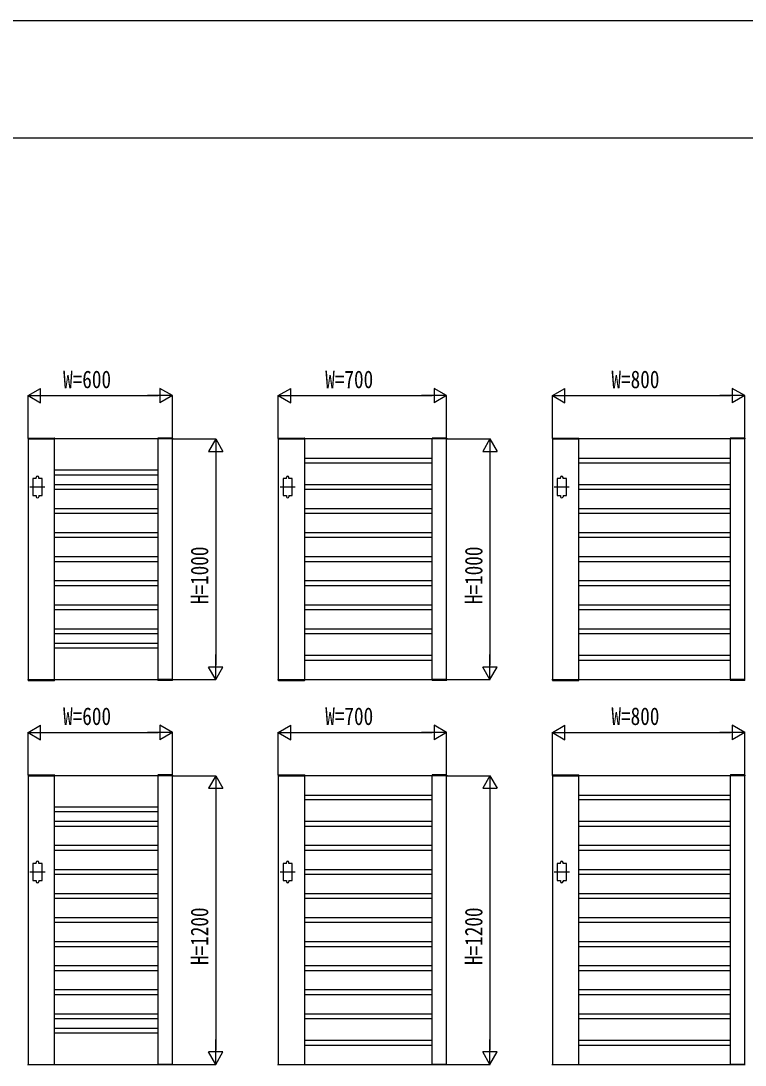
# Model space of a CAD drawing. Units: millimetres, scale not verified. Extents: x -10512 to 10512, y -7425 to 7425.
# Drawn here: x -3373 to -361, y 3085 to 7425 of the extents above; entities that cross this region are included whole.
import ezdxf
from ezdxf.enums import TextEntityAlignment as Align

# ---------------------------------------------------------------- set-up
doc = ezdxf.new("R2010")
doc.units = ezdxf.units.MM
doc.header["$LTSCALE"] = 30
for name, color, linetype in [('0-2_YKK_11', 7, 'Continuous'), ('0-3_YKK_11E', 7, 'Continuous'), ('0-4_YKK_A1', 4, 'Continuous'), ('0-5_YKK_D', 6, 'Continuous'), ('0-6_YKK_ZWAK', 7, 'Continuous')]:
    doc.layers.add(name, color=color, linetype=linetype)
doc.styles.add('ＭＳ ゴシック', font='')
doc.styles.get('ＭＳ ゴシック').set_extended_font_data('MS Gothic')

msp = doc.modelspace()

# ---------------------------------------------------------------- linework, layer by layer
at = {"layer": '0-2_YKK_11'}
for p, q in [((-3232.45, 4687.5), (-3232.45, 5687.5)), ((-2802.45, 4687.5), (-2802.45, 5687.5)), ((-2192.45, 4687.5), (-2192.45, 5687.5)), ((-1662.45, 4687.5), (-1662.45, 5687.5)), ((-1052.45, 4687.5), (-1052.45, 5687.5)), ((-422.45, 4687.5), (-422.45, 5687.5)), ((-2192.45, 5607.5), (-1662.45, 5607.5)), ((-1052.45, 5607.5), (-422.45, 5607.5)), ((-2192.45, 4767.5), (-1662.45, 4767.5)), ((-1052.45, 4767.5), (-422.45, 4767.5)), ((-3232.45, 3087.5), (-3232.45, 4287.5)), ((-2802.45, 3087.5), (-2802.45, 4287.5)), ((-2192.45, 3087.5), (-2192.45, 4287.5)), ((-1662.45, 3087.5), (-1662.45, 4287.5)), ((-1052.45, 3087.5), (-1052.45, 4287.5)), ((-422.45, 3087.5), (-422.45, 4287.5)), ((-2192.45, 4207.5), (-1662.45, 4207.5)), ((-1052.45, 4207.5), (-422.45, 4207.5)), ((-2192.45, 3167.5), (-1662.45, 3167.5)), ((-1052.45, 3167.5), (-422.45, 3167.5))]:
    msp.add_line(p, q, dxfattribs=at)
for points in [[(-3342.45, 5687.5), (-3342.45, 4687.5), (-2742.45, 4687.5), (-2742.45, 5687.5)], [(-2302.45, 5687.5), (-2302.45, 4687.5), (-1602.45, 4687.5), (-1602.45, 5687.5)], [(-1162.45, 5687.5), (-1162.45, 4687.5), (-362.45, 4687.5), (-362.45, 5687.5)], [(-3342.45, 4287.5), (-3342.45, 3087.5), (-2742.45, 3087.5), (-2742.45, 4287.5)], [(-2302.45, 4287.5), (-2302.45, 3087.5), (-1602.45, 3087.5), (-1602.45, 4287.5)], [(-1162.45, 4287.5), (-1162.45, 3087.5), (-362.45, 3087.5), (-362.45, 4287.5)]]:
    msp.add_lwpolyline(points, close=True, dxfattribs=at)
at = {"layer": '0-3_YKK_11E'}
for p, q in [((-2802.45, 5557.5), (-3232.45, 5557.5)), ((-1662.45, 5587.2), (-2192.45, 5587.2)), ((-422.45, 5587.2), (-1052.45, 5587.2)), ((-2802.45, 5537.5), (-3232.45, 5537.5)), ((-2802.45, 5497.2), (-3232.45, 5497.2)), ((-2802.45, 5477.2), (-3232.45, 5477.2)), ((-1662.45, 5497.2), (-2192.45, 5497.2)), ((-1662.45, 5477.2), (-2192.45, 5477.2)), ((-422.45, 5497.2), (-1052.45, 5497.2)), ((-422.45, 5477.2), (-1052.45, 5477.2)), ((-2802.45, 5397.2), (-3232.45, 5397.2)), ((-1662.45, 5397.2), (-2192.45, 5397.2)), ((-422.45, 5397.2), (-1052.45, 5397.2)), ((-2802.45, 5377.2), (-3232.45, 5377.2)), ((-1662.45, 5377.2), (-2192.45, 5377.2)), ((-422.45, 5377.2), (-1052.45, 5377.2)), ((-2802.45, 5297.2), (-3232.45, 5297.2)), ((-1662.45, 5297.2), (-2192.45, 5297.2)), ((-422.45, 5297.2), (-1052.45, 5297.2)), ((-2802.45, 5277.2), (-3232.45, 5277.2)), ((-1662.45, 5277.2), (-2192.45, 5277.2)), ((-422.45, 5277.2), (-1052.45, 5277.2)), ((-2802.45, 5197.2), (-3232.45, 5197.2)), ((-2802.45, 5177.2), (-3232.45, 5177.2)), ((-1662.45, 5197.2), (-2192.45, 5197.2)), ((-1662.45, 5177.2), (-2192.45, 5177.2)), ((-422.45, 5197.2), (-1052.45, 5197.2)), ((-422.45, 5177.2), (-1052.45, 5177.2)), ((-2802.45, 5097.2), (-3232.45, 5097.2)), ((-1662.45, 5097.2), (-2192.45, 5097.2)), ((-422.45, 5097.2), (-1052.45, 5097.2)), ((-2802.45, 5077.2), (-3232.45, 5077.2)), ((-1662.45, 5077.2), (-2192.45, 5077.2)), ((-422.45, 5077.2), (-1052.45, 5077.2)), ((-2802.45, 4997.2), (-3232.45, 4997.2)), ((-1662.45, 4997.2), (-2192.45, 4997.2)), ((-422.45, 4997.2), (-1052.45, 4997.2)), ((-2802.45, 4977.2), (-3232.45, 4977.2)), ((-1662.45, 4977.2), (-2192.45, 4977.2)), ((-422.45, 4977.2), (-1052.45, 4977.2)), ((-2802.45, 4897.2), (-3232.45, 4897.2)), ((-2802.45, 4877.2), (-3232.45, 4877.2)), ((-1662.45, 4897.2), (-2192.45, 4897.2)), ((-1662.45, 4877.2), (-2192.45, 4877.2)), ((-422.45, 4897.2), (-1052.45, 4897.2)), ((-422.45, 4877.2), (-1052.45, 4877.2)), ((-2802.45, 4837.5), (-3232.45, 4837.5)), ((-2802.45, 4817.5), (-3232.45, 4817.5)), ((-1662.45, 4787.2), (-2192.45, 4787.2)), ((-422.45, 4787.2), (-1052.45, 4787.2)), ((-1662.45, 4187.2), (-2192.45, 4187.2)), ((-422.45, 4187.2), (-1052.45, 4187.2)), ((-2802.45, 4157.5), (-3232.45, 4157.5)), ((-2802.45, 4137.5), (-3232.45, 4137.5)), ((-2802.45, 4097.2), (-3232.45, 4097.2)), ((-1662.45, 4097.2), (-2192.45, 4097.2)), ((-422.45, 4097.2), (-1052.45, 4097.2)), ((-2802.45, 4077.2), (-3232.45, 4077.2)), ((-1662.45, 4077.2), (-2192.45, 4077.2)), ((-422.45, 4077.2), (-1052.45, 4077.2)), ((-2802.45, 3997.2), (-3232.45, 3997.2)), ((-1662.45, 3997.2), (-2192.45, 3997.2)), ((-422.45, 3997.2), (-1052.45, 3997.2)), ((-2802.45, 3977.2), (-3232.45, 3977.2)), ((-1662.45, 3977.2), (-2192.45, 3977.2)), ((-422.45, 3977.2), (-1052.45, 3977.2)), ((-2802.45, 3897.2), (-3232.45, 3897.2)), ((-2802.45, 3877.2), (-3232.45, 3877.2)), ((-1662.45, 3897.2), (-2192.45, 3897.2)), ((-1662.45, 3877.2), (-2192.45, 3877.2)), ((-422.45, 3897.2), (-1052.45, 3897.2)), ((-422.45, 3877.2), (-1052.45, 3877.2)), ((-2802.45, 3797.2), (-3232.45, 3797.2)), ((-2802.45, 3777.2), (-3232.45, 3777.2)), ((-1662.45, 3797.2), (-2192.45, 3797.2)), ((-1662.45, 3777.2), (-2192.45, 3777.2)), ((-422.45, 3797.2), (-1052.45, 3797.2)), ((-422.45, 3777.2), (-1052.45, 3777.2)), ((-2802.45, 3697.2), (-3232.45, 3697.2)), ((-1662.45, 3697.2), (-2192.45, 3697.2)), ((-422.45, 3697.2), (-1052.45, 3697.2)), ((-2802.45, 3677.2), (-3232.45, 3677.2)), ((-1662.45, 3677.2), (-2192.45, 3677.2)), ((-422.45, 3677.2), (-1052.45, 3677.2)), ((-2802.45, 3597.2), (-3232.45, 3597.2)), ((-2802.45, 3577.2), (-3232.45, 3577.2)), ((-1662.45, 3597.2), (-2192.45, 3597.2)), ((-1662.45, 3577.2), (-2192.45, 3577.2)), ((-422.45, 3597.2), (-1052.45, 3597.2)), ((-422.45, 3577.2), (-1052.45, 3577.2)), ((-2802.45, 3497.2), (-3232.45, 3497.2)), ((-2802.45, 3477.2), (-3232.45, 3477.2)), ((-1662.45, 3497.2), (-2192.45, 3497.2)), ((-1662.45, 3477.2), (-2192.45, 3477.2)), ((-422.45, 3497.2), (-1052.45, 3497.2)), ((-422.45, 3477.2), (-1052.45, 3477.2)), ((-2802.45, 3397.2), (-3232.45, 3397.2)), ((-1662.45, 3397.2), (-2192.45, 3397.2)), ((-422.45, 3397.2), (-1052.45, 3397.2)), ((-2802.45, 3377.2), (-3232.45, 3377.2)), ((-1662.45, 3377.2), (-2192.45, 3377.2)), ((-422.45, 3377.2), (-1052.45, 3377.2)), ((-2802.45, 3297.2), (-3232.45, 3297.2)), ((-2802.45, 3277.2), (-3232.45, 3277.2)), ((-1662.45, 3297.2), (-2192.45, 3297.2)), ((-1662.45, 3277.2), (-2192.45, 3277.2)), ((-422.45, 3297.2), (-1052.45, 3297.2)), ((-422.45, 3277.2), (-1052.45, 3277.2)), ((-2802.45, 3237.5), (-3232.45, 3237.5)), ((-2802.45, 3217.5), (-3232.45, 3217.5)), ((-1662.45, 3187.2), (-2192.45, 3187.2)), ((-422.45, 3187.2), (-1052.45, 3187.2))]:
    msp.add_line(p, q, dxfattribs=at)
at = {"layer": '0-4_YKK_A1'}
for p, q in [((-3342.82, 5690.05), (-3342.95, 5687.5)), ((-3342.95, 5687.5), (-3231.95, 5687.5)), ((-3341.82, 5691), (-3233.08, 5691)), ((-3232.08, 5690.05), (-3231.95, 5687.5)), ((-2802.82, 5690.05), (-2802.95, 5687.5)), ((-2741.95, 5687.5), (-2802.95, 5687.5)), ((-2743.08, 5691), (-2801.82, 5691)), ((-2742.08, 5690.05), (-2741.95, 5687.5)), ((-2302.82, 5690.05), (-2302.95, 5687.5)), ((-2302.95, 5687.5), (-2191.95, 5687.5)), ((-2301.82, 5691), (-2193.08, 5691)), ((-2192.08, 5690.05), (-2191.95, 5687.5)), ((-1662.82, 5690.05), (-1662.95, 5687.5)), ((-1601.95, 5687.5), (-1662.95, 5687.5)), ((-1603.08, 5691), (-1661.82, 5691)), ((-1602.08, 5690.05), (-1601.95, 5687.5)), ((-1162.82, 5690.05), (-1162.95, 5687.5)), ((-1162.95, 5687.5), (-1051.95, 5687.5)), ((-1161.82, 5691), (-1053.08, 5691)), ((-1052.08, 5690.05), (-1051.95, 5687.5)), ((-422.82, 5690.05), (-422.95, 5687.5)), ((-361.95, 5687.5), (-422.95, 5687.5)), ((-363.08, 5691), (-421.82, 5691)), ((-362.08, 5690.05), (-361.95, 5687.5)), ((-3308.45, 5522.5), (-3308.45, 5527.5)), ((-3298.45, 5522.5), (-3298.45, 5527.5)), ((-2268.45, 5522.5), (-2268.45, 5527.5)), ((-2258.45, 5522.5), (-2258.45, 5527.5)), ((-1128.45, 5522.5), (-1128.45, 5527.5)), ((-1118.45, 5522.5), (-1118.45, 5527.5)), ((-3272.75, 5487.5), (-3334.95, 5487.5)), ((-2232.75, 5487.5), (-2294.95, 5487.5)), ((-1092.75, 5487.5), (-1154.95, 5487.5)), ((-3308.45, 5452.5), (-3308.45, 5447.5)), ((-3298.45, 5452.5), (-3298.45, 5447.5)), ((-2268.45, 5452.5), (-2268.45, 5447.5)), ((-2258.45, 5452.5), (-2258.45, 5447.5)), ((-1128.45, 5452.5), (-1128.45, 5447.5)), ((-1118.45, 5452.5), (-1118.45, 5447.5)), ((-3342.95, 4687.5), (-3231.95, 4687.5)), ((-3342.82, 4684.95), (-3342.95, 4687.5)), ((-3232.08, 4684.95), (-3231.95, 4687.5)), ((-2741.95, 4687.5), (-2802.95, 4687.5)), ((-2802.82, 4684.95), (-2802.95, 4687.5)), ((-2742.08, 4684.95), (-2741.95, 4687.5)), ((-2302.95, 4687.5), (-2191.95, 4687.5)), ((-2302.82, 4684.95), (-2302.95, 4687.5)), ((-2192.08, 4684.95), (-2191.95, 4687.5)), ((-1601.95, 4687.5), (-1662.95, 4687.5)), ((-1662.82, 4684.95), (-1662.95, 4687.5)), ((-1602.08, 4684.95), (-1601.95, 4687.5)), ((-1162.95, 4687.5), (-1051.95, 4687.5)), ((-1162.82, 4684.95), (-1162.95, 4687.5)), ((-1052.08, 4684.95), (-1051.95, 4687.5)), ((-361.95, 4687.5), (-422.95, 4687.5)), ((-422.82, 4684.95), (-422.95, 4687.5)), ((-362.08, 4684.95), (-361.95, 4687.5)), ((-3341.82, 4684), (-3233.08, 4684)), ((-2743.08, 4684), (-2801.82, 4684)), ((-2301.82, 4684), (-2193.08, 4684)), ((-1603.08, 4684), (-1661.82, 4684)), ((-1161.82, 4684), (-1053.08, 4684)), ((-363.08, 4684), (-421.82, 4684)), ((-3342.82, 4290.05), (-3342.95, 4287.5)), ((-3342.95, 4287.5), (-3231.95, 4287.5)), ((-3341.82, 4291), (-3233.08, 4291)), ((-3232.08, 4290.05), (-3231.95, 4287.5)), ((-2802.82, 4290.05), (-2802.95, 4287.5)), ((-2741.95, 4287.5), (-2802.95, 4287.5)), ((-2743.08, 4291), (-2801.82, 4291)), ((-2742.08, 4290.05), (-2741.95, 4287.5)), ((-2302.82, 4290.05), (-2302.95, 4287.5)), ((-2302.95, 4287.5), (-2191.95, 4287.5)), ((-2301.82, 4291), (-2193.08, 4291)), ((-2192.08, 4290.05), (-2191.95, 4287.5)), ((-1662.82, 4290.05), (-1662.95, 4287.5)), ((-1601.95, 4287.5), (-1662.95, 4287.5)), ((-1603.08, 4291), (-1661.82, 4291)), ((-1602.08, 4290.05), (-1601.95, 4287.5)), ((-1162.82, 4290.05), (-1162.95, 4287.5)), ((-1162.95, 4287.5), (-1051.95, 4287.5)), ((-1161.82, 4291), (-1053.08, 4291)), ((-1052.08, 4290.05), (-1051.95, 4287.5)), ((-422.82, 4290.05), (-422.95, 4287.5)), ((-361.95, 4287.5), (-422.95, 4287.5)), ((-363.08, 4291), (-421.82, 4291)), ((-362.08, 4290.05), (-361.95, 4287.5)), ((-3308.45, 3922.5), (-3308.45, 3927.5)), ((-3298.45, 3922.5), (-3298.45, 3927.5)), ((-2268.45, 3922.5), (-2268.45, 3927.5)), ((-2258.45, 3922.5), (-2258.45, 3927.5)), ((-1128.45, 3922.5), (-1128.45, 3927.5)), ((-1118.45, 3922.5), (-1118.45, 3927.5)), ((-3271.95, 3887.5), (-3334.95, 3887.5)), ((-2231.95, 3887.5), (-2294.95, 3887.5)), ((-1091.95, 3887.5), (-1154.95, 3887.5)), ((-3308.45, 3852.5), (-3308.45, 3847.5)), ((-3298.45, 3852.5), (-3298.45, 3847.5)), ((-2268.45, 3852.5), (-2268.45, 3847.5)), ((-2258.45, 3852.5), (-2258.45, 3847.5)), ((-1128.45, 3852.5), (-1128.45, 3847.5)), ((-1118.45, 3852.5), (-1118.45, 3847.5)), ((-3342.95, 3087.5), (-3231.95, 3087.5)), ((-3342.82, 3084.95), (-3342.95, 3087.5)), ((-3232.08, 3084.95), (-3231.95, 3087.5)), ((-2741.95, 3087.5), (-2802.95, 3087.5)), ((-2802.82, 3084.95), (-2802.95, 3087.5)), ((-2742.08, 3084.95), (-2741.95, 3087.5)), ((-2302.95, 3087.5), (-2191.95, 3087.5)), ((-2302.82, 3084.95), (-2302.95, 3087.5)), ((-2192.08, 3084.95), (-2191.95, 3087.5)), ((-1601.95, 3087.5), (-1662.95, 3087.5)), ((-1662.82, 3084.95), (-1662.95, 3087.5)), ((-1602.08, 3084.95), (-1601.95, 3087.5)), ((-1162.95, 3087.5), (-1051.95, 3087.5)), ((-1162.82, 3084.95), (-1162.95, 3087.5)), ((-1052.08, 3084.95), (-1051.95, 3087.5)), ((-361.95, 3087.5), (-422.95, 3087.5)), ((-422.82, 3084.95), (-422.95, 3087.5)), ((-362.08, 3084.95), (-361.95, 3087.5))]:
    msp.add_line(p, q, dxfattribs=at)
for points in [[(-3308.45, 5522.5), (-3322.45, 5522.5), (-3322.45, 5452.5), (-3308.45, 5452.5)], [(-3298.45, 5452.5), (-3284.45, 5452.5), (-3284.45, 5522.5), (-3298.45, 5522.5)], [(-2268.45, 5522.5), (-2282.45, 5522.5), (-2282.45, 5452.5), (-2268.45, 5452.5)], [(-2258.45, 5452.5), (-2244.45, 5452.5), (-2244.45, 5522.5), (-2258.45, 5522.5)], [(-1128.45, 5522.5), (-1142.45, 5522.5), (-1142.45, 5452.5), (-1128.45, 5452.5)], [(-1118.45, 5452.5), (-1104.45, 5452.5), (-1104.45, 5522.5), (-1118.45, 5522.5)], [(-3308.45, 3922.5), (-3322.45, 3922.5), (-3322.45, 3852.5), (-3308.45, 3852.5)], [(-3298.45, 3852.5), (-3284.45, 3852.5), (-3284.45, 3922.5), (-3298.45, 3922.5)], [(-2268.45, 3922.5), (-2282.45, 3922.5), (-2282.45, 3852.5), (-2268.45, 3852.5)], [(-2258.45, 3852.5), (-2244.45, 3852.5), (-2244.45, 3922.5), (-2258.45, 3922.5)], [(-1128.45, 3922.5), (-1142.45, 3922.5), (-1142.45, 3852.5), (-1128.45, 3852.5)], [(-1118.45, 3852.5), (-1104.45, 3852.5), (-1104.45, 3922.5), (-1118.45, 3922.5)]]:
    msp.add_lwpolyline(points, dxfattribs=at)
for centre, radius, start, end in [((-3341.82, 5690), 1, 90, 177), ((-3233.08, 5690), 1, 3, 90), ((-2801.82, 5690), 1, 90, 177), ((-2743.08, 5690), 1, 3, 90), ((-2301.82, 5690), 1, 90, 177), ((-2193.08, 5690), 1, 3, 90), ((-1661.82, 5690), 1, 90, 177), ((-1603.08, 5690), 1, 3, 90), ((-1161.82, 5690), 1, 90, 177), ((-1053.08, 5690), 1, 3, 90), ((-421.82, 5690), 1, 90, 177), ((-363.08, 5690), 1, 3, 90), ((-3303.45, 5527.5), 5, 0, 180), ((-2263.45, 5527.5), 5, 0, 180), ((-1123.45, 5527.5), 5, 0, 180), ((-3303.45, 5447.5), 5, 180, 0), ((-2263.45, 5447.5), 5, 180, 0), ((-1123.45, 5447.5), 5, 180, 0), ((-3341.82, 4685), 1, 183, 270), ((-3233.08, 4685), 1, 270, 357), ((-2801.82, 4685), 1, 183, 270), ((-2743.08, 4685), 1, 270, 357), ((-2301.82, 4685), 1, 183, 270), ((-2193.08, 4685), 1, 270, 357), ((-1661.82, 4685), 1, 183, 270), ((-1603.08, 4685), 1, 270, 357), ((-1161.82, 4685), 1, 183, 270), ((-1053.08, 4685), 1, 270, 357), ((-421.82, 4685), 1, 183, 270), ((-363.08, 4685), 1, 270, 357), ((-3341.82, 4290), 1, 90, 177), ((-3233.08, 4290), 1, 3, 90), ((-2801.82, 4290), 1, 90, 177), ((-2743.08, 4290), 1, 3, 90), ((-2301.82, 4290), 1, 90, 177), ((-2193.08, 4290), 1, 3, 90), ((-1661.82, 4290), 1, 90, 177), ((-1603.08, 4290), 1, 3, 90), ((-1161.82, 4290), 1, 90, 177), ((-1053.08, 4290), 1, 3, 90), ((-421.82, 4290), 1, 90, 177), ((-363.08, 4290), 1, 3, 90), ((-3303.45, 3927.5), 5, 0, 180), ((-2263.45, 3927.5), 5, 0, 180), ((-1123.45, 3927.5), 5, 0, 180), ((-3303.45, 3847.5), 5, 180, 0), ((-2263.45, 3847.5), 5, 180, 0), ((-1123.45, 3847.5), 5, 180, 0)]:
    msp.add_arc(centre, radius, start, end, dxfattribs=at)
at = {"layer": '0-5_YKK_D'}
for p, q in [((-3342.45, 5867.5), (-3290.49, 5897.5)), ((-3342.45, 5689.5), (-3342.45, 5868.5)), ((-3342.45, 5867.5), (-3290.49, 5837.5)), ((-3342.45, 5867.5), (-3238.53, 5867.5)), ((-3290.49, 5837.5), (-3290.49, 5897.5)), ((-3282.45, 5867.5), (-2802.45, 5867.5)), ((-2742.45, 5867.5), (-2846.37, 5867.5)), ((-2742.45, 5867.5), (-2794.41, 5897.5)), ((-2794.41, 5897.5), (-2794.41, 5837.5)), ((-2742.45, 5867.5), (-2794.41, 5837.5)), ((-2742.45, 5689.5), (-2742.45, 5868.5)), ((-2302.45, 5867.5), (-2250.49, 5897.5)), ((-2302.45, 5689.5), (-2302.45, 5868.5)), ((-2302.45, 5867.5), (-2250.49, 5837.5)), ((-2302.45, 5867.5), (-2198.53, 5867.5)), ((-2250.49, 5837.5), (-2250.49, 5897.5)), ((-2242.45, 5867.5), (-1662.45, 5867.5)), ((-1602.45, 5867.5), (-1706.37, 5867.5)), ((-1602.45, 5867.5), (-1654.41, 5897.5)), ((-1654.41, 5897.5), (-1654.41, 5837.5)), ((-1602.45, 5867.5), (-1654.41, 5837.5)), ((-1602.45, 5689.5), (-1602.45, 5868.5)), ((-1162.45, 5867.5), (-1110.49, 5897.5)), ((-1162.45, 5689.5), (-1162.45, 5868.5)), ((-1162.45, 5867.5), (-1110.49, 5837.5)), ((-1162.45, 5867.5), (-1058.53, 5867.5)), ((-1110.49, 5837.5), (-1110.49, 5897.5)), ((-1102.45, 5867.5), (-422.45, 5867.5)), ((-362.45, 5867.5), (-466.37, 5867.5)), ((-362.45, 5867.5), (-414.41, 5897.5)), ((-414.41, 5897.5), (-414.41, 5837.5)), ((-362.45, 5867.5), (-414.41, 5837.5)), ((-362.45, 5689.5), (-362.45, 5868.5)), ((-2740.45, 5687.5), (-2561.45, 5687.5)), ((-2562.45, 5687.5), (-2592.45, 5635.54)), ((-2562.45, 5687.5), (-2532.45, 5635.54)), ((-2562.45, 5687.5), (-2562.45, 5583.58)), ((-1600.45, 5687.5), (-1421.45, 5687.5)), ((-1422.45, 5687.5), (-1452.45, 5635.54)), ((-1422.45, 5687.5), (-1392.45, 5635.54)), ((-1422.45, 5687.5), (-1422.45, 5583.58)), ((-2592.45, 5635.54), (-2532.45, 5635.54)), ((-2562.45, 5627.5), (-2562.45, 4747.5)), ((-1452.45, 5635.54), (-1392.45, 5635.54)), ((-1422.45, 5627.5), (-1422.45, 4747.5)), ((-2562.45, 4687.5), (-2562.45, 4791.42)), ((-1422.45, 4687.5), (-1422.45, 4791.42)), ((-2562.45, 4687.5), (-2592.45, 4739.46)), ((-2532.45, 4739.46), (-2592.45, 4739.46)), ((-2562.45, 4687.5), (-2532.45, 4739.46)), ((-1422.45, 4687.5), (-1452.45, 4739.46)), ((-1392.45, 4739.46), (-1452.45, 4739.46)), ((-1422.45, 4687.5), (-1392.45, 4739.46)), ((-2740.45, 4687.5), (-2561.45, 4687.5)), ((-1600.45, 4687.5), (-1421.45, 4687.5)), ((-3342.45, 4467.5), (-3290.49, 4497.5)), ((-3290.49, 4437.5), (-3290.49, 4497.5)), ((-2742.45, 4467.5), (-2794.41, 4497.5)), ((-2794.41, 4497.5), (-2794.41, 4437.5)), ((-2302.45, 4467.5), (-2250.49, 4497.5)), ((-2250.49, 4437.5), (-2250.49, 4497.5)), ((-1602.45, 4467.5), (-1654.41, 4497.5)), ((-1654.41, 4497.5), (-1654.41, 4437.5)), ((-1162.45, 4467.5), (-1110.49, 4497.5)), ((-1110.49, 4437.5), (-1110.49, 4497.5)), ((-362.45, 4467.5), (-414.41, 4497.5)), ((-414.41, 4497.5), (-414.41, 4437.5)), ((-3342.45, 4289.5), (-3342.45, 4468.5)), ((-3342.45, 4467.5), (-3290.49, 4437.5)), ((-3342.45, 4467.5), (-3238.53, 4467.5)), ((-3282.45, 4467.5), (-2802.45, 4467.5)), ((-2742.45, 4467.5), (-2846.37, 4467.5)), ((-2742.45, 4467.5), (-2794.41, 4437.5)), ((-2742.45, 4289.5), (-2742.45, 4468.5)), ((-2302.45, 4289.5), (-2302.45, 4468.5)), ((-2302.45, 4467.5), (-2250.49, 4437.5)), ((-2302.45, 4467.5), (-2198.53, 4467.5)), ((-2242.45, 4467.5), (-1662.45, 4467.5)), ((-1602.45, 4467.5), (-1706.37, 4467.5)), ((-1602.45, 4467.5), (-1654.41, 4437.5)), ((-1602.45, 4289.5), (-1602.45, 4468.5)), ((-1162.45, 4289.5), (-1162.45, 4468.5)), ((-1162.45, 4467.5), (-1110.49, 4437.5)), ((-1162.45, 4467.5), (-1058.53, 4467.5)), ((-1102.45, 4467.5), (-422.45, 4467.5)), ((-362.45, 4467.5), (-466.37, 4467.5)), ((-362.45, 4467.5), (-414.41, 4437.5)), ((-362.45, 4289.5), (-362.45, 4468.5)), ((-2740.45, 4287.5), (-2561.45, 4287.5)), ((-2562.45, 4287.5), (-2592.45, 4235.54)), ((-2562.45, 4287.5), (-2532.45, 4235.54)), ((-2562.45, 4287.5), (-2562.45, 4183.58)), ((-1600.45, 4287.5), (-1421.45, 4287.5)), ((-1422.45, 4287.5), (-1452.45, 4235.54)), ((-1422.45, 4287.5), (-1392.45, 4235.54)), ((-1422.45, 4287.5), (-1422.45, 4183.58)), ((-2592.45, 4235.54), (-2532.45, 4235.54)), ((-2562.45, 4227.5), (-2562.45, 3147.5)), ((-1452.45, 4235.54), (-1392.45, 4235.54)), ((-1422.45, 4227.5), (-1422.45, 3147.5)), ((-2562.45, 3087.5), (-2562.45, 3191.42)), ((-1422.45, 3087.5), (-1422.45, 3191.42)), ((-2562.45, 3087.5), (-2592.45, 3139.46)), ((-2532.45, 3139.46), (-2592.45, 3139.46)), ((-2562.45, 3087.5), (-2532.45, 3139.46)), ((-1422.45, 3087.5), (-1452.45, 3139.46)), ((-1392.45, 3139.46), (-1452.45, 3139.46)), ((-1422.45, 3087.5), (-1392.45, 3139.46)), ((-2740.45, 3087.5), (-2561.45, 3087.5)), ((-1600.45, 3087.5), (-1421.45, 3087.5))]:
    msp.add_line(p, q, dxfattribs=at)
at = {"layer": '0-6_YKK_ZWAK'}
msp.add_line((9737.55, 6937.5), (-9762.45, 6937.5), dxfattribs=at)
msp.add_lwpolyline([(-10512.5, -7425), (10512.5, -7425), (10512.5, 7425), (-10512.5, 7425)], close=True, dxfattribs=at)

# ---------------------------------------------------------------- texts
at = {"layer": '0-5_YKK_D', "style": 'ＭＳ ゴシック', "width": 0.8}
for s, p in [('W=600', (-3197.12, 5876.5)), ('W=700', (-2107.12, 5876.5)), ('W=800', (-917.12, 5876.5)), ('W=600', (-3197.12, 4476.5)), ('W=700', (-2107.12, 4476.5)), ('W=800', (-917.12, 4476.5))]:
    msp.add_text(s, height=73.31, dxfattribs=at).set_placement(p, align=Align.BOTTOM_LEFT)
for s, p in [('H=1000', (-2571.45, 5000.83)), ('H=1000', (-1431.45, 5000.83)), ('H=1200', (-2571.45, 3500.83)), ('H=1200', (-1431.45, 3500.83))]:
    msp.add_text(s, height=73.31, rotation=90, dxfattribs=at).set_placement(p, align=Align.BOTTOM_LEFT)

doc.saveas('drawing.dxf')
